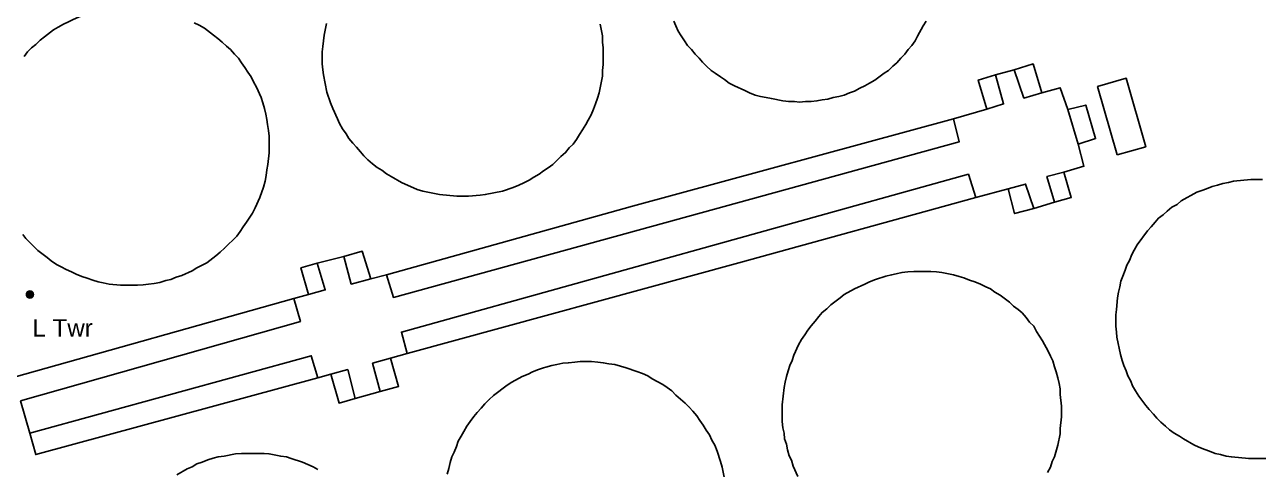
# Model space of a CAD drawing. Header units: millimetres. Extents: x 111502 to 977541, y 8702 to 1044108.
# Drawn here: x 974835.9 to 974942.6, y 476179.4 to 476217.9 of the extents above; entities that cross this region are included whole.
import ezdxf

# ---------------------------------------------------------------- set-up
doc = ezdxf.new("R2010")
doc.units = ezdxf.units.MM
doc.header["$LTSCALE"] = 0.25
doc.layers.add('X HVSS Site Background', color=8, linetype='Continuous')
doc.styles.add('OS Master Map$1$Standard', font='txt')

# ---------------------------------------------------------------- blocks, each defined once
blk = doc.blocks.new('OS Master Map$1$OSS9')
at = {"color": 8, "true_color": 0x707070, "const_width": 0.375, "flags": 128}
blk.add_lwpolyline([(0.188, 0), (0.181, 0.049), (0.162, 0.094), (0.133, 0.133), (0.094, 0.162), (0.049, 0.181), (0, 0.188), (-0.049, 0.181), (-0.094, 0.162), (-0.133, 0.133), (-0.162, 0.094), (-0.181, 0.049), (-0.188, 0), (-0.181, -0.049), (-0.162, -0.094), (-0.133, -0.133), (-0.094, -0.162), (-0.049, -0.181), (0, -0.188), (0.049, -0.181), (0.094, -0.162), (0.133, -0.133), (0.162, -0.094), (0.181, -0.049), (0.188, 0), (0.181, 0.049)], dxfattribs=at)
blk = doc.blocks.new('OS MAP')
at = {"layer": 'X HVSS Site Background', "flags": 128}
for points in [[(488695.7, 240759.6), (488695.45, 240759.2), (488695.45, 240759.2), (488694.95, 240758.3), (488694.95, 240758.3), (488694.75, 240757.9), (488694.75, 240757.9), (488694.45, 240757.5), (488694.45, 240757.5), (488694.15, 240757.15), (488694.15, 240757.15), (488693.85, 240756.75), (488693.85, 240756.75), (488693.5, 240756.4), (488693.5, 240756.4), (488693.15, 240756), (488693.15, 240756), (488692.8, 240755.7), (488692.8, 240755.7), (488692.45, 240755.35), (488692.45, 240755.35), (488692.05, 240755.1), (488692.05, 240755.1), (488691.25, 240754.5), (488691.25, 240754.5), (488690.8, 240754.25), (488690.8, 240754.25), (488690.4, 240754), (488690.4, 240754), (488689.95, 240753.8), (488689.95, 240753.8), (488689.5, 240753.55), (488689.5, 240753.55), (488689.05, 240753.4), (488689.05, 240753.4), (488688.6, 240753.2), (488688.6, 240753.2), (488688.15, 240753.1), (488688.15, 240753.1), (488687.65, 240753), (488687.65, 240753), (488687.2, 240752.85), (488687.2, 240752.85), (488686.7, 240752.8), (488686.7, 240752.8), (488686.25, 240752.7), (488686.25, 240752.7), (488685.75, 240752.65), (488685.75, 240752.65), (488685.25, 240752.65), (488685.25, 240752.65), (488684.75, 240752.6), (488684.75, 240752.6), (488684.3, 240752.65), (488684.3, 240752.65), (488683.8, 240752.65), (488683.8, 240752.65), (488683.3, 240752.7), (488683.3, 240752.7), (488682.3, 240752.9), (488682.3, 240752.9), (488681.85, 240753), (488681.85, 240753), (488681.35, 240753.1), (488681.35, 240753.1), (488680.9, 240753.2), (488680.9, 240753.2), (488680.4, 240753.4), (488680.4, 240753.4), (488680, 240753.6), (488680, 240753.6), (488679.1, 240754), (488679.1, 240754), (488678.65, 240754.25), (488678.65, 240754.25), (488678.25, 240754.55), (488678.25, 240754.55), (488677.9, 240754.8), (488677.9, 240754.8), (488677.45, 240755.1), (488677.45, 240755.1), (488677.1, 240755.35), (488677.1, 240755.35), (488676.7, 240755.7), (488676.7, 240755.7), (488676.35, 240756.05), (488676.35, 240756.05), (488676.05, 240756.4), (488676.05, 240756.4), (488675.7, 240756.75), (488675.7, 240756.75), (488675.4, 240757.15), (488675.4, 240757.15), (488675.05, 240757.5), (488675.05, 240757.5), (488674.8, 240757.9), (488674.8, 240757.9), (488674.5, 240758.35), (488674.5, 240758.35), (488674.25, 240758.75), (488674.25, 240758.75), (488674.05, 240759.2), (488674.05, 240759.2), (488673.85, 240759.6)], [(488667.5, 240759.35), (488667.7, 240758.35), (488667.7, 240758.35), (488667.7, 240757.8), (488667.7, 240757.8), (488667.75, 240757.3), (488667.75, 240757.3), (488667.75, 240755.85), (488667.75, 240755.85), (488667.7, 240755.35), (488667.7, 240755.35), (488667.7, 240754.85), (488667.7, 240754.85), (488667.5, 240753.85), (488667.5, 240753.85), (488667.4, 240753.4), (488667.4, 240753.4), (488667.25, 240752.95), (488667.25, 240752.95), (488667.1, 240752.45), (488667.1, 240752.45), (488666.9, 240752), (488666.9, 240752), (488666.7, 240751.5), (488666.7, 240751.5), (488666.45, 240751.05), (488666.45, 240751.05), (488666.25, 240750.65), (488666.25, 240750.65), (488665.95, 240750.2), (488665.95, 240750.2), (488665.7, 240749.8), (488665.7, 240749.8), (488665.45, 240749.35), (488665.45, 240749.35), (488665.15, 240748.95), (488665.15, 240748.95), (488664.8, 240748.65), (488664.8, 240748.65), (488664.5, 240748.25), (488664.5, 240748.25), (488664.1, 240747.9), (488664.1, 240747.9), (488663.4, 240747.2), (488663.4, 240747.2), (488663, 240746.9), (488663, 240746.9), (488662.6, 240746.65), (488662.6, 240746.65), (488662.2, 240746.35), (488662.2, 240746.35), (488661.75, 240746.1), (488661.75, 240746.1), (488661.35, 240745.85), (488661.35, 240745.85), (488660.9, 240745.6), (488660.9, 240745.6), (488660.45, 240745.4), (488660.45, 240745.4), (488659.95, 240745.2), (488659.95, 240745.2), (488659.05, 240744.9), (488659.05, 240744.9), (488657.55, 240744.6), (488657.55, 240744.6), (488657.1, 240744.55), (488657.1, 240744.55), (488656.1, 240744.45), (488656.1, 240744.45), (488655.1, 240744.45), (488655.1, 240744.45), (488653.6, 240744.6), (488653.6, 240744.6), (488653.15, 240744.7), (488653.15, 240744.7), (488652.15, 240744.9), (488652.15, 240744.9), (488651.65, 240745.05), (488651.65, 240745.05), (488650.3, 240745.65), (488650.3, 240745.65), (488649.4, 240746.15), (488649.4, 240746.15), (488649, 240746.4), (488649, 240746.4), (488648.6, 240746.7), (488648.6, 240746.7), (488648.2, 240746.95), (488648.2, 240746.95), (488647.8, 240747.25), (488647.8, 240747.25), (488647.4, 240747.6), (488647.4, 240747.6), (488647.05, 240747.95), (488647.05, 240747.95), (488646.75, 240748.3), (488646.75, 240748.3), (488646.4, 240748.7), (488646.4, 240748.7), (488646.1, 240749.05), (488646.1, 240749.05), (488645.75, 240749.45), (488645.75, 240749.45), (488645.5, 240749.85), (488645.5, 240749.85), (488645.2, 240750.3), (488645.2, 240750.3), (488644.95, 240750.75), (488644.95, 240750.75), (488644.75, 240751.15), (488644.75, 240751.15), (488644.35, 240752.05), (488644.35, 240752.05), (488644.15, 240752.55), (488644.15, 240752.55), (488643.85, 240753.45), (488643.85, 240753.45), (488643.55, 240754.95), (488643.55, 240754.95), (488643.5, 240755.4), (488643.5, 240755.4), (488643.45, 240755.9), (488643.45, 240755.9), (488643.45, 240756.95), (488643.45, 240756.95), (488643.5, 240757.4), (488643.5, 240757.4), (488643.6, 240758.4), (488643.6, 240758.4), (488643.8, 240759.4)], [(488632.35, 240759.45), (488632.8, 240759.25), (488632.8, 240759.25), (488633.25, 240759), (488633.25, 240759), (488634.05, 240758.4), (488634.05, 240758.4), (488634.4, 240758.1), (488634.4, 240758.1), (488634.8, 240757.8), (488634.8, 240757.8), (488635.15, 240757.45), (488635.15, 240757.45), (488635.5, 240757.15), (488635.5, 240757.15), (488635.85, 240756.75), (488635.85, 240756.75), (488636.2, 240756.4), (488636.2, 240756.4), (488636.45, 240756), (488636.45, 240756), (488636.75, 240755.6), (488636.75, 240755.6), (488637, 240755.2), (488637, 240755.2), (488637.3, 240754.8), (488637.3, 240754.8), (488637.5, 240754.35), (488637.5, 240754.35), (488637.75, 240753.9), (488637.75, 240753.9), (488638.15, 240753), (488638.15, 240753), (488638.3, 240752.55), (488638.3, 240752.55), (488638.45, 240752.05), (488638.45, 240752.05), (488638.55, 240751.55), (488638.55, 240751.55), (488638.65, 240751.1), (488638.65, 240751.1), (488638.7, 240750.65), (488638.7, 240750.65), (488638.8, 240750.15), (488638.8, 240750.15), (488638.85, 240749.65), (488638.85, 240749.65), (488638.85, 240748.2), (488638.85, 240748.2), (488638.75, 240747.2), (488638.75, 240747.2), (488638.65, 240746.75), (488638.65, 240746.75), (488638.6, 240746.25), (488638.6, 240746.25), (488638.5, 240745.75), (488638.5, 240745.75), (488638.35, 240745.25), (488638.35, 240745.25), (488638.05, 240744.35), (488638.05, 240744.35), (488637.65, 240743.45), (488637.65, 240743.45), (488637.4, 240743), (488637.4, 240743), (488636.9, 240742.2), (488636.9, 240742.2), (488636.6, 240741.8), (488636.6, 240741.8), (488636.35, 240741.4), (488636.35, 240741.4), (488636.05, 240741), (488636.05, 240741), (488635, 240739.95), (488635, 240739.95), (488634.6, 240739.6), (488634.6, 240739.6), (488634.25, 240739.3), (488634.25, 240739.3), (488633.45, 240738.7), (488633.45, 240738.7), (488633.05, 240738.5), (488633.05, 240738.5), (488632.6, 240738.25), (488632.6, 240738.25), (488632.2, 240738), (488632.2, 240738), (488631.3, 240737.6), (488631.3, 240737.6), (488630.8, 240737.45), (488630.8, 240737.45), (488630.35, 240737.25), (488630.35, 240737.25), (488629.9, 240737.15), (488629.9, 240737.15), (488629.4, 240737), (488629.4, 240737), (488628.9, 240736.9), (488628.9, 240736.9), (488628.4, 240736.85), (488628.4, 240736.85), (488627.95, 240736.8), (488627.95, 240736.8), (488627.45, 240736.75), (488627.45, 240736.75), (488626, 240736.75), (488626, 240736.75), (488625, 240736.85), (488625, 240736.85), (488624.5, 240736.95), (488624.5, 240736.95), (488624.05, 240737.05), (488624.05, 240737.05), (488623.6, 240737.2), (488623.6, 240737.2), (488623.1, 240737.35), (488623.1, 240737.35), (488622.65, 240737.5), (488622.65, 240737.5), (488622.15, 240737.7), (488622.15, 240737.7), (488621.75, 240737.9), (488621.75, 240737.9), (488621.3, 240738.1), (488621.3, 240738.1), (488620.85, 240738.35), (488620.85, 240738.35), (488620.45, 240738.55), (488620.45, 240738.55), (488620, 240738.85), (488620, 240738.85), (488619.65, 240739.15), (488619.65, 240739.15), (488618.85, 240739.75), (488618.85, 240739.75), (488617.8, 240740.8), (488617.8, 240740.8), (488617.55, 240741.15)], [(488617.65, 240756.55), (488617.95, 240756.95), (488617.95, 240756.95), (488618.3, 240757.3), (488618.3, 240757.3), (488618.65, 240757.6), (488618.65, 240757.6), (488619.05, 240757.95), (488619.05, 240757.95), (488619.4, 240758.25), (488619.4, 240758.25), (488620.2, 240758.85), (488620.2, 240758.85), (488620.6, 240759.1), (488620.6, 240759.1), (488621.05, 240759.35), (488621.05, 240759.35), (488621.5, 240759.55), (488621.5, 240759.55), (488621.9, 240759.75), (488621.9, 240759.75), (488622.35, 240759.95), (488622.35, 240759.95), (488622.85, 240760.15)], [(488703.3, 240755.4), (488701.7, 240754.95)], [(488705.7, 240753.4), (488704.95, 240755.9), (488704.95, 240755.9), (488703.3, 240755.4)], [(488705.7, 240753.4), (488704.15, 240752.95), (488704.15, 240752.95), (488703.3, 240755.4)], [(488701.7, 240754.95), (488700.2, 240754.5), (488700.2, 240754.5), (488700.95, 240752)], [(488701.7, 240754.95), (488702.4, 240752.45), (488702.4, 240752.45), (488700.95, 240752)], [(488712.21, 240748.03), (488710.53, 240753.96), (488710.53, 240753.96), (488713.01, 240754.67), (488713.01, 240754.67), (488714.69, 240748.73), (488714.69, 240748.73), (488712.21, 240748.03)], [(488707.95, 240751.95), (488707.3, 240753.85), (488707.3, 240753.85), (488705.7, 240753.4)], [(488708.85, 240748.95), (488710.35, 240749.45), (488710.35, 240749.45), (488709.5, 240752.35), (488709.5, 240752.35), (488707.95, 240751.95)], [(488649, 240737.65), (488649.6, 240735.7), (488649.6, 240735.7), (488698.55, 240749.15), (488698.55, 240749.15), (488698.05, 240751.15)], [(488698.05, 240751.15), (488670.3, 240743.6), (488670.3, 240743.6), (488649, 240737.65)], [(488700.95, 240752), (488698.05, 240751.15)], [(488707.95, 240751.95), (488708.85, 240748.95)], [(488707.6, 240746.55), (488709.35, 240747.05), (488709.35, 240747.05), (488708.85, 240748.95)], [(488700, 240744.35), (488699.35, 240746.35), (488699.35, 240746.35), (488650.3, 240732.7), (488650.3, 240732.7), (488650.8, 240730.85)], [(488706.8, 240743.95), (488706.15, 240746.15), (488706.15, 240746.15), (488707.6, 240746.55)], [(488706.8, 240743.95), (488708.25, 240744.35), (488708.25, 240744.35), (488707.6, 240746.55)], [(488725.1, 240721.75), (488723.6, 240721.75), (488723.6, 240721.75), (488722.1, 240721.9), (488722.1, 240721.9), (488721.65, 240721.95), (488721.65, 240721.95), (488721.15, 240722.1), (488721.15, 240722.1), (488720.7, 240722.2), (488720.7, 240722.2), (488720.2, 240722.4), (488720.2, 240722.4), (488719.8, 240722.55), (488719.8, 240722.55), (488719.3, 240722.75), (488719.3, 240722.75), (488718.85, 240722.95), (488718.85, 240722.95), (488717.95, 240723.45), (488717.95, 240723.45), (488717.6, 240723.7), (488717.6, 240723.7), (488717.15, 240723.95), (488717.15, 240723.95), (488716.75, 240724.25), (488716.75, 240724.25), (488716.4, 240724.55), (488716.4, 240724.55), (488716, 240724.9), (488716, 240724.9), (488715.65, 240725.25), (488715.65, 240725.25), (488715.35, 240725.6), (488715.35, 240725.6), (488715, 240726), (488715, 240726), (488714.7, 240726.35), (488714.7, 240726.35), (488714.1, 240727.15), (488714.1, 240727.15), (488713.8, 240727.6), (488713.8, 240727.6), (488713.55, 240728.05), (488713.55, 240728.05), (488713.4, 240728.45), (488713.4, 240728.45), (488713.15, 240728.9), (488713.15, 240728.9), (488713, 240729.35), (488713, 240729.35), (488712.8, 240729.8), (488712.8, 240729.8), (488712.65, 240730.25), (488712.65, 240730.25), (488712.5, 240730.75), (488712.5, 240730.75), (488712.2, 240732.25), (488712.2, 240732.25), (488712.15, 240732.7), (488712.15, 240732.7), (488712.1, 240733.2), (488712.1, 240733.2), (488712.1, 240734.2), (488712.1, 240734.2), (488712.15, 240734.65), (488712.15, 240734.65), (488712.25, 240735.65), (488712.25, 240735.65), (488712.35, 240736.15), (488712.35, 240736.15), (488712.45, 240736.6), (488712.45, 240736.6), (488712.55, 240737.1), (488712.55, 240737.1), (488712.7, 240737.55), (488712.7, 240737.55), (488712.9, 240738.05), (488712.9, 240738.05), (488713.05, 240738.5), (488713.05, 240738.5), (488713.3, 240738.9), (488713.3, 240738.9), (488713.5, 240739.4), (488713.5, 240739.4), (488713.7, 240739.8), (488713.7, 240739.8), (488713.95, 240740.25), (488713.95, 240740.25), (488714.85, 240741.45), (488714.85, 240741.45), (488715.15, 240741.8), (488715.15, 240741.8), (488715.5, 240742.2), (488715.5, 240742.2), (488715.8, 240742.55), (488715.8, 240742.55), (488716.2, 240742.85), (488716.2, 240742.85), (488716.55, 240743.15), (488716.55, 240743.15), (488716.95, 240743.5), (488716.95, 240743.5), (488717.4, 240743.75), (488717.4, 240743.75), (488717.75, 240744.05), (488717.75, 240744.05), (488719.1, 240744.8), (488719.1, 240744.8), (488719.55, 240744.95), (488719.55, 240744.95), (488719.95, 240745.1), (488719.95, 240745.1), (488720.45, 240745.3), (488720.45, 240745.3), (488720.9, 240745.4), (488720.9, 240745.4), (488721.35, 240745.55), (488721.35, 240745.55), (488721.85, 240745.65), (488721.85, 240745.65), (488722.3, 240745.75), (488722.3, 240745.75), (488723.8, 240745.9), (488723.8, 240745.9), (488724.8, 240745.9)], [(488700, 240744.35), (488702.8, 240745.1)], [(488702.8, 240745.1), (488704.3, 240745.5), (488704.3, 240745.5), (488705, 240743.4)], [(488702.8, 240745.1), (488703.35, 240742.95), (488703.35, 240742.95), (488705, 240743.4)], [(488650.8, 240730.85), (488679.5, 240738.7), (488679.5, 240738.7), (488700, 240744.35)], [(488705, 240743.4), (488706.8, 240743.95)], [(488645.3, 240739.25), (488646.9, 240739.7), (488646.9, 240739.7), (488647.65, 240737.3)], [(488642.25, 240735.95), (488641.6, 240738.25), (488641.6, 240738.25), (488643, 240738.65)], [(488643, 240738.65), (488643.7, 240736.35), (488643.7, 240736.35), (488642.25, 240735.95)], [(488643, 240738.65), (488645.3, 240739.25)], [(488647.65, 240737.3), (488645.95, 240736.85), (488645.95, 240736.85), (488645.3, 240739.25)], [(488649, 240737.65), (488647.65, 240737.3)], [(488684.6, 240720.2), (488684.2, 240721.1), (488684.2, 240721.1), (488684.05, 240721.6), (488684.05, 240721.6), (488683.85, 240722), (488683.85, 240722), (488683.7, 240722.5), (488683.7, 240722.5), (488683.6, 240723), (488683.6, 240723), (488683.45, 240723.45), (488683.45, 240723.45), (488683.4, 240723.95), (488683.4, 240723.95), (488683.3, 240724.4), (488683.3, 240724.4), (488683.25, 240724.95), (488683.25, 240724.95), (488683.25, 240726.4), (488683.25, 240726.4), (488683.4, 240727.9), (488683.4, 240727.9), (488683.5, 240728.35), (488683.5, 240728.35), (488683.6, 240728.85), (488683.6, 240728.85), (488683.75, 240729.35), (488683.75, 240729.35), (488683.9, 240729.8), (488683.9, 240729.8), (488684.1, 240730.25), (488684.1, 240730.25), (488684.25, 240730.7), (488684.25, 240730.7), (488684.65, 240731.6), (488684.65, 240731.6), (488684.9, 240732.05), (488684.9, 240732.05), (488685.2, 240732.45), (488685.2, 240732.45), (488685.45, 240732.85), (488685.45, 240732.85), (488685.75, 240733.25), (488685.75, 240733.25), (488686.1, 240733.65), (488686.1, 240733.65), (488686.4, 240734.05), (488686.4, 240734.05), (488686.7, 240734.4), (488686.7, 240734.4), (488687.1, 240734.7), (488687.1, 240734.7), (488687.45, 240735.05), (488687.45, 240735.05), (488688.25, 240735.65), (488688.25, 240735.65), (488688.6, 240735.95), (488688.6, 240735.95), (488689.5, 240736.45), (488689.5, 240736.45), (488690.4, 240736.85), (488690.4, 240736.85), (488690.8, 240737.05), (488690.8, 240737.05), (488691.3, 240737.25), (488691.3, 240737.25), (488692.2, 240737.55), (488692.2, 240737.55), (488692.7, 240737.65), (488692.7, 240737.65), (488693.1, 240737.75), (488693.1, 240737.75), (488693.6, 240737.85), (488693.6, 240737.85), (488694.1, 240737.9), (488694.1, 240737.9), (488694.65, 240737.95), (488694.65, 240737.95), (488696.1, 240737.95), (488696.1, 240737.95), (488696.6, 240737.9), (488696.6, 240737.9), (488697.05, 240737.85), (488697.05, 240737.85), (488698.05, 240737.65), (488698.05, 240737.65), (488698.55, 240737.5), (488698.55, 240737.5), (488698.95, 240737.4), (488698.95, 240737.4), (488699.45, 240737.2), (488699.45, 240737.2), (488699.9, 240737.05), (488699.9, 240737.05), (488700.4, 240736.85), (488700.4, 240736.85), (488700.85, 240736.6), (488700.85, 240736.6), (488701.25, 240736.45), (488701.25, 240736.45), (488701.65, 240736.15), (488701.65, 240736.15), (488702.1, 240735.9), (488702.1, 240735.9), (488702.9, 240735.3), (488702.9, 240735.3), (488703.25, 240734.95), (488703.25, 240734.95), (488703.65, 240734.65), (488703.65, 240734.65), (488704, 240734.35), (488704, 240734.35), (488704.35, 240733.95), (488704.35, 240733.95), (488704.65, 240733.55), (488704.65, 240733.55), (488705, 240733.2), (488705, 240733.2), (488705.25, 240732.75), (488705.25, 240732.75), (488705.75, 240731.95), (488705.75, 240731.95), (488706.25, 240731.05), (488706.25, 240731.05), (488706.45, 240730.6), (488706.45, 240730.6), (488706.65, 240730.2), (488706.65, 240730.2), (488706.8, 240729.7), (488706.8, 240729.7), (488706.95, 240729.25), (488706.95, 240729.25), (488707.1, 240728.75), (488707.1, 240728.75), (488707.2, 240728.25), (488707.2, 240728.25), (488707.3, 240727.8), (488707.3, 240727.8), (488707.3, 240727.3), (488707.3, 240727.3), (488707.4, 240726.3), (488707.4, 240726.3), (488707.4, 240725.35), (488707.4, 240725.35), (488707.3, 240724.35), (488707.3, 240724.35), (488707.3, 240723.9), (488707.3, 240723.9), (488707.1, 240722.9), (488707.1, 240722.9), (488706.8, 240721.9), (488706.8, 240721.9), (488706.6, 240721.5), (488706.6, 240721.5), (488706.45, 240721), (488706.45, 240721), (488706.2, 240720.55)], [(488641, 240735.6), (488616.8, 240728.8)], [(488617.35, 240726.75), (488641.55, 240733.6), (488641.55, 240733.6), (488641, 240735.6)], [(488642.25, 240735.95), (488641, 240735.6)], [(488649.35, 240730.45), (488650.8, 240730.85)], [(488618.15, 240723.95), (488642.5, 240730.65), (488642.5, 240730.65), (488643.05, 240728.75)], [(488648.45, 240727.55), (488647.8, 240730), (488647.8, 240730), (488649.35, 240730.45)], [(488648.45, 240727.55), (488650.05, 240728), (488650.05, 240728), (488649.35, 240730.45)], [(488654.25, 240720.4), (488654.4, 240720.9), (488654.4, 240720.9), (488654.5, 240721.4), (488654.5, 240721.4), (488654.65, 240721.9), (488654.65, 240721.9), (488654.85, 240722.3), (488654.85, 240722.3), (488655.05, 240722.8), (488655.05, 240722.8), (488655.2, 240723.25), (488655.2, 240723.25), (488655.45, 240723.7), (488655.45, 240723.7), (488655.7, 240724.1), (488655.7, 240724.1), (488655.95, 240724.55), (488655.95, 240724.55), (488656.25, 240724.95), (488656.25, 240724.95), (488656.55, 240725.4), (488656.55, 240725.4), (488656.85, 240725.75), (488656.85, 240725.75), (488657.2, 240726.1), (488657.2, 240726.1), (488657.5, 240726.5), (488657.5, 240726.5), (488657.9, 240726.85), (488657.9, 240726.85), (488658.25, 240727.2), (488658.25, 240727.2), (488659.45, 240728.1), (488659.45, 240728.1), (488659.85, 240728.35), (488659.85, 240728.35), (488660.75, 240728.85), (488660.75, 240728.85), (488661.25, 240729.05), (488661.25, 240729.05), (488661.65, 240729.25), (488661.65, 240729.25), (488662.15, 240729.45), (488662.15, 240729.45), (488662.6, 240729.6), (488662.6, 240729.6), (488662.8, 240729.65), (488662.8, 240729.65), (488663.3, 240729.8), (488663.3, 240729.8), (488663.75, 240729.9), (488663.75, 240729.9), (488664.25, 240730), (488664.25, 240730), (488664.75, 240730.05), (488664.75, 240730.05), (488665.3, 240730.1), (488665.3, 240730.1), (488665.75, 240730.15), (488665.75, 240730.15), (488666.75, 240730.15), (488666.75, 240730.15), (488667.3, 240730.1), (488667.3, 240730.1), (488667.75, 240730.05), (488667.75, 240730.05), (488668.25, 240729.95), (488668.25, 240729.95), (488668.75, 240729.9), (488668.75, 240729.9), (488669.75, 240729.6), (488669.75, 240729.6), (488670.65, 240729.3), (488670.65, 240729.3), (488671.15, 240729.1), (488671.15, 240729.1), (488671.6, 240728.9), (488671.6, 240728.9), (488672, 240728.65), (488672, 240728.65), (488672.9, 240728.15), (488672.9, 240728.15), (488673.3, 240727.9), (488673.3, 240727.9), (488673.7, 240727.6), (488673.7, 240727.6), (488674.05, 240727.25), (488674.05, 240727.25), (488674.85, 240726.55), (488674.85, 240726.55), (488675.2, 240726.2), (488675.2, 240726.2), (488675.5, 240725.85), (488675.5, 240725.85), (488675.85, 240725.45), (488675.85, 240725.45), (488676.1, 240725.05), (488676.1, 240725.05), (488676.4, 240724.65), (488676.4, 240724.65), (488676.65, 240724.2), (488676.65, 240724.2), (488676.95, 240723.8), (488676.95, 240723.8), (488677.15, 240723.35), (488677.15, 240723.35), (488677.4, 240722.9), (488677.4, 240722.9), (488677.6, 240722.4), (488677.6, 240722.4), (488677.9, 240721.5), (488677.9, 240721.5), (488678.05, 240721), (488678.05, 240721), (488678.25, 240720)], [(488618.15, 240723.95), (488618.65, 240722.1), (488618.65, 240722.1), (488643.05, 240728.75)], [(488643.05, 240728.75), (488644.2, 240729.05)], [(488644.2, 240729.05), (488645.65, 240729.45), (488645.65, 240729.45), (488646.3, 240726.95)], [(488644.2, 240729.05), (488644.9, 240726.55), (488644.9, 240726.55), (488646.3, 240726.95)], [(488617.35, 240726.75), (488618.15, 240723.95)], [(488646.3, 240726.95), (488648.45, 240727.55)], [(488643.05, 240720.8), (488642.65, 240721.05), (488642.65, 240721.05), (488641.75, 240721.45), (488641.75, 240721.45), (488640.75, 240721.75), (488640.75, 240721.75), (488640.35, 240721.9), (488640.35, 240721.9), (488639.85, 240721.95), (488639.85, 240721.95), (488638.85, 240722.15), (488638.85, 240722.15), (488638.4, 240722.2), (488638.4, 240722.2), (488636.45, 240722.2), (488636.45, 240722.2), (488635.95, 240722.15), (488635.95, 240722.15), (488634.95, 240721.95), (488634.95, 240721.95), (488634.45, 240721.9), (488634.45, 240721.9), (488634, 240721.8), (488634, 240721.8), (488633.55, 240721.65), (488633.55, 240721.65), (488633.05, 240721.45), (488633.05, 240721.45), (488632.6, 240721.3), (488632.6, 240721.3), (488632.2, 240721.05), (488632.2, 240721.05), (488631.75, 240720.85), (488631.75, 240720.85), (488630.85, 240720.35)]]:
    blk.add_lwpolyline(points, dxfattribs=at)
at = {"layer": 'X HVSS Site Background'}
blk.add_blockref('OS Master Map$1$OSS9', (488618.15, 240735.95), dxfattribs=at)
at = {"layer": 'X HVSS Site Background', "insert": (488618.36, 240732.31), "char_height": 1.5, "attachment_point": 7, "style": 'OS Master Map$1$Standard'}
blk.add_mtext('{\\farial|b0|i0|c0|p34;L Twr}', dxfattribs=at)

msp = doc.modelspace()

# ---------------------------------------------------------------- block references
at = {"lineweight": 0}
msp.add_blockref('OS MAP', (486218.2, 235458.61), dxfattribs=at)

doc.saveas('drawing.dxf')
